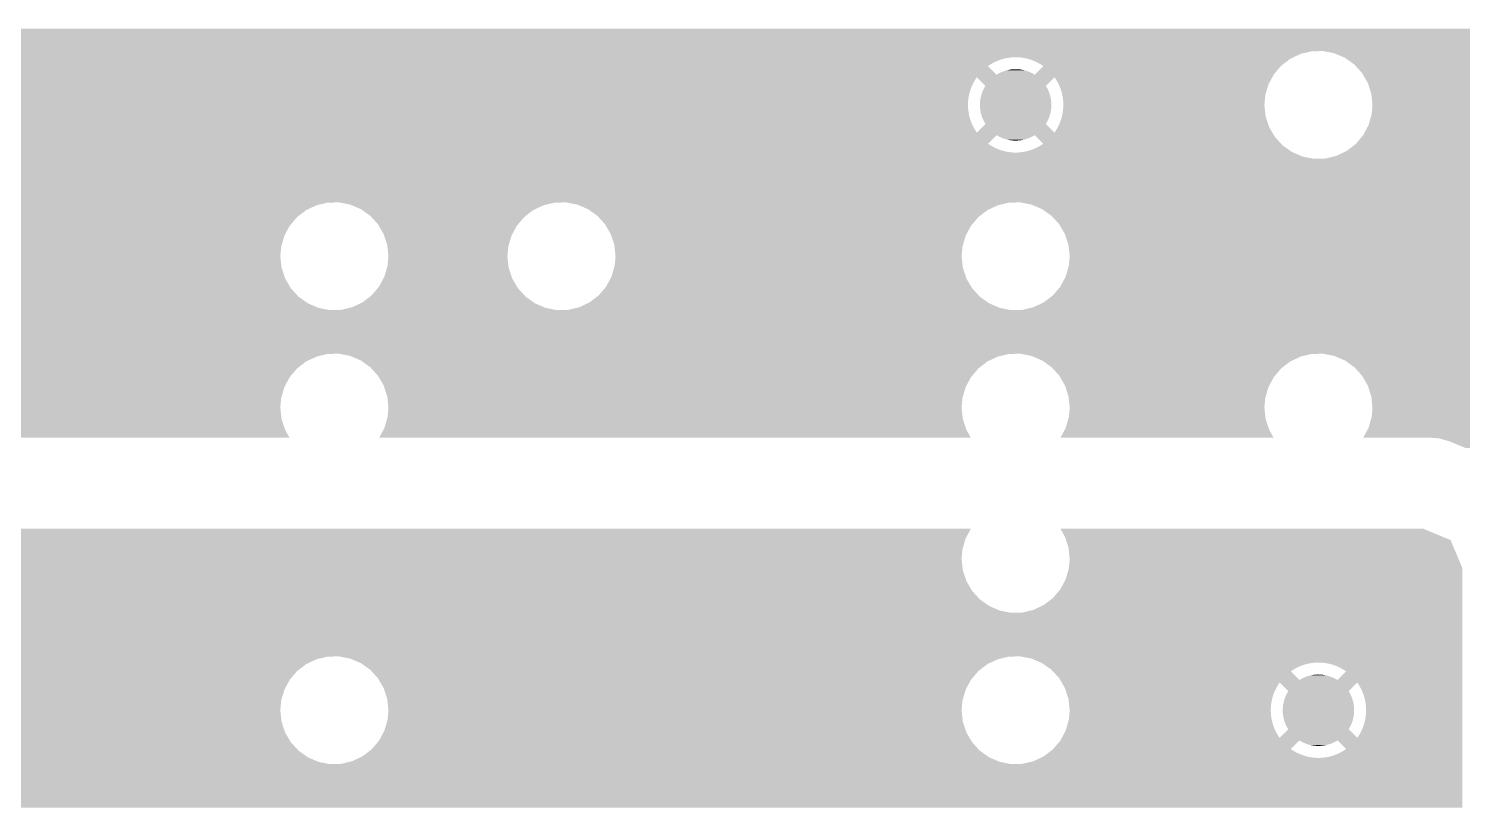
# Model space of a CAD drawing. Extents: x 295 to 953, y 10 to 290.
# Drawn here: x 622.17 to 653.44, y 204.9 to 221.78 of the extents above; entities that cross this region are included whole.
import ezdxf

# ---------------------------------------------------------------- set-up
doc = ezdxf.new("R2010")
doc.units = 0
doc.header["$LTSCALE"] = 5
doc.header["$MEASUREMENT"] = 0
doc.layers.add('PWR1', color=7, linetype='CONTINUOUS')

msp = doc.modelspace()

# ---------------------------------------------------------------- linework, layer by layer
at = {"layer": 'PWR1'}
for points in [[(578.604, 221.643), (578.483, 221.782), (833.398, 221.643), (833.398, 221.782)], [(578.731, 221.428), (578.604, 221.643), (833.398, 221.428), (833.398, 221.643)], [(578.776, 221.293), (578.731, 221.428), (833.398, 221.293), (833.398, 221.428)], [(578.777, 221.288), (578.776, 221.293), (650.156, 221.288), (650.406, 221.293)], [(578.796, 221.231), (578.777, 221.288), (649.914, 221.231), (650.156, 221.288)], [(578.81, 221.192), (578.796, 221.231), (649.829, 221.192), (649.914, 221.231)], [(578.813, 221.158), (578.81, 221.192), (649.759, 221.158), (649.829, 221.192)], [(578.814, 221.154), (578.813, 221.158), (643.601, 221.154), (643.675, 221.158)], [(578.815, 221.144), (578.814, 221.154), (643.528, 221.144), (643.601, 221.154)], [(578.816, 221.13), (578.815, 221.144), (643.455, 221.13), (643.528, 221.144)], [(578.818, 221.11), (578.816, 221.13), (643.383, 221.11), (643.455, 221.13)], [(578.821, 221.085), (578.818, 221.11), (643.314, 221.085), (643.383, 221.11)], [(578.824, 221.055), (578.821, 221.085), (643.246, 221.055), (643.314, 221.085)], [(643.749, 221.157), (643.675, 221.158), (649.757, 221.157), (649.759, 221.158)], [(643.823, 221.151), (643.749, 221.157), (649.743, 221.151), (649.757, 221.157)], [(643.896, 221.139), (643.823, 221.151), (649.719, 221.139), (649.743, 221.151)], [(643.958, 221.125), (643.896, 221.139), (649.688, 221.125), (649.719, 221.139)], [(643.968, 221.123), (643.958, 221.125), (649.685, 221.123), (649.688, 221.125)], [(644.039, 221.101), (643.968, 221.123), (649.657, 221.101), (649.685, 221.123)], [(644.108, 221.074), (644.039, 221.101), (649.622, 221.074), (649.657, 221.101)], [(644.175, 221.042), (644.108, 221.074), (649.58, 221.042), (649.622, 221.074)], [(650.428, 221.288), (650.406, 221.293), (768.203, 221.288), (768.452, 221.293)], [(650.65, 221.244), (650.428, 221.288), (768.016, 221.244), (768.203, 221.288)], [(650.68, 221.231), (650.65, 221.244), (767.96, 221.231), (768.016, 221.244)], [(650.879, 221.146), (650.68, 221.231), (767.78, 221.146), (767.96, 221.231)], [(650.909, 221.125), (650.879, 221.146), (767.735, 221.125), (767.78, 221.146)], [(651.082, 221.002), (650.909, 221.125), (767.574, 221.002), (767.735, 221.125)], [(578.822, 220.757), (578.823, 220.777), (649.314, 220.757), (649.325, 220.777)], [(578.823, 220.777), (578.837, 220.944), (643.282, 220.777), (643.115, 220.944)], [(578.828, 221.021), (578.824, 221.055), (643.18, 221.021), (643.246, 221.055)], [(578.832, 220.981), (578.828, 221.021), (643.117, 220.981), (643.18, 221.021)], [(578.834, 220.965), (578.832, 220.981), (643.094, 220.965), (643.117, 220.981)], [(578.837, 220.944), (578.834, 220.965), (643.115, 220.944), (643.094, 220.965)], [(643.282, 220.777), (643.319, 220.799), (644.114, 220.777), (644.075, 220.799)], [(643.319, 220.799), (643.339, 220.809), (644.075, 220.799), (644.058, 220.809)], [(643.339, 220.809), (643.377, 220.828), (644.058, 220.809), (644.018, 220.828)], [(643.377, 220.828), (643.397, 220.837), (644.018, 220.828), (644, 220.837)], [(643.397, 220.837), (643.436, 220.852), (644, 220.837), (643.958, 220.852)], [(643.436, 220.852), (643.457, 220.859), (643.958, 220.852), (643.94, 220.859)], [(643.457, 220.859), (643.497, 220.871), (643.94, 220.859), (643.896, 220.871)], [(643.497, 220.871), (643.52, 220.876), (643.896, 220.871), (643.878, 220.876)], [(643.52, 220.876), (643.56, 220.885), (643.878, 220.876), (643.833, 220.885)], [(643.56, 220.885), (643.584, 220.889), (643.833, 220.885), (643.815, 220.889)], [(643.584, 220.889), (643.623, 220.894), (643.815, 220.889), (643.767, 220.894)], [(643.623, 220.894), (643.655, 220.896), (643.767, 220.894), (643.752, 220.896)], [(643.655, 220.896), (643.687, 220.898), (643.752, 220.896), (643.687, 220.898)], [(644.114, 220.777), (644.121, 220.784), (649.325, 220.777), (649.329, 220.784)], [(644.121, 220.784), (644.302, 220.965), (649.329, 220.784), (649.483, 220.965)], [(644.24, 221.006), (644.175, 221.042), (649.533, 221.006), (649.58, 221.042)], [(644.289, 220.974), (644.24, 221.006), (649.491, 220.974), (649.533, 221.006)], [(644.302, 220.965), (644.289, 220.974), (649.483, 220.965), (649.491, 220.974)], [(651.108, 220.974), (651.082, 221.002), (767.537, 220.974), (767.574, 221.002)], [(651.251, 220.818), (651.108, 220.974), (767.404, 220.818), (767.537, 220.974)], [(651.27, 220.784), (651.251, 220.818), (767.375, 220.784), (767.404, 220.818)], [(651.376, 220.603), (651.27, 220.784), (767.278, 220.603), (767.375, 220.784)], [(578.69, 220.389), (578.727, 220.46), (642.693, 220.389), (642.715, 220.46)], [(578.727, 220.46), (578.756, 220.516), (642.715, 220.46), (642.737, 220.516)], [(578.756, 220.516), (578.76, 220.529), (642.737, 220.516), (642.742, 220.529)], [(578.76, 220.529), (578.778, 220.596), (642.742, 220.529), (642.774, 220.596)], [(578.778, 220.596), (578.795, 220.66), (642.774, 220.596), (642.81, 220.66)], [(578.795, 220.66), (578.812, 220.722), (642.81, 220.66), (642.851, 220.722)], [(578.812, 220.722), (578.822, 220.757), (649.296, 220.722), (649.314, 220.757)], [(643.039, 220.534), (642.851, 220.722), (644.357, 220.534), (644.545, 220.722)], [(642.984, 220.43), (643.007, 220.479), (644.412, 220.43), (644.388, 220.479)], [(643.007, 220.479), (643.012, 220.488), (644.388, 220.479), (644.384, 220.488)], [(643.012, 220.488), (643.039, 220.534), (644.384, 220.488), (644.357, 220.534)], [(644.573, 220.68), (644.545, 220.722), (649.273, 220.68), (649.296, 220.722)], [(644.611, 220.616), (644.573, 220.68), (649.238, 220.616), (649.273, 220.68)], [(644.637, 220.564), (644.611, 220.616), (649.211, 220.564), (649.238, 220.616)], [(644.644, 220.55), (644.637, 220.564), (649.206, 220.55), (649.211, 220.564)], [(644.673, 220.481), (644.644, 220.55), (649.187, 220.481), (649.206, 220.55)], [(644.696, 220.411), (644.673, 220.481), (649.166, 220.411), (649.187, 220.481)], [(651.389, 220.564), (651.376, 220.603), (767.257, 220.564), (767.278, 220.603)], [(651.454, 220.366), (651.389, 220.564), (767.2, 220.366), (767.257, 220.564)], [(578.483, 220.102), (578.539, 220.17), (642.658, 220.102), (642.659, 220.17)], [(578.539, 220.17), (578.6, 220.244), (642.659, 220.17), (642.665, 220.244)], [(578.6, 220.244), (578.642, 220.295), (642.665, 220.244), (642.673, 220.295)], [(578.642, 220.295), (578.653, 220.317), (642.673, 220.295), (642.677, 220.317)], [(578.653, 220.317), (578.69, 220.389), (642.677, 220.317), (642.693, 220.389)], [(642.919, 220.118), (642.92, 220.172), (644.477, 220.118), (644.475, 220.172)], [(642.92, 220.172), (642.922, 220.182), (644.475, 220.172), (644.474, 220.182)], [(642.922, 220.182), (642.927, 220.236), (644.474, 220.182), (644.468, 220.236)], [(642.927, 220.236), (642.929, 220.246), (644.468, 220.236), (644.467, 220.246)], [(642.929, 220.246), (642.94, 220.299), (644.467, 220.246), (644.455, 220.299)], [(642.94, 220.299), (642.943, 220.309), (644.455, 220.299), (644.453, 220.309)], [(642.943, 220.309), (642.957, 220.361), (644.453, 220.309), (644.438, 220.361)], [(642.957, 220.361), (642.961, 220.37), (644.438, 220.361), (644.435, 220.37)], [(642.961, 220.37), (642.98, 220.421), (644.435, 220.37), (644.416, 220.421)], [(642.98, 220.421), (642.984, 220.43), (644.416, 220.421), (644.412, 220.43)], [(644.714, 220.339), (644.696, 220.411), (649.145, 220.339), (649.166, 220.411)], [(644.717, 220.325), (644.714, 220.339), (649.141, 220.325), (649.145, 220.339)], [(644.727, 220.266), (644.717, 220.325), (649.136, 220.266), (649.141, 220.325)], [(644.735, 220.192), (644.727, 220.266), (649.13, 220.192), (649.136, 220.266)], [(644.738, 220.118), (644.735, 220.192), (649.123, 220.118), (649.13, 220.192)], [(651.459, 220.325), (651.454, 220.366), (767.188, 220.325), (767.2, 220.366)], [(651.481, 220.118), (651.459, 220.325), (767.169, 220.118), (767.188, 220.325)], [(578.483, 220.096), (578.483, 220.102), (642.658, 220.096), (642.658, 220.102)], [(578.483, 220.022), (578.483, 220.096), (642.662, 220.022), (642.658, 220.096)], [(578.483, 219.948), (578.483, 220.022), (642.672, 219.948), (642.662, 220.022)], [(578.483, 219.875), (578.483, 219.948), (642.686, 219.875), (642.672, 219.948)], [(578.483, 219.804), (578.483, 219.875), (642.706, 219.804), (642.686, 219.875)], [(642.921, 220.064), (642.919, 220.118), (644.475, 220.064), (644.477, 220.118)], [(642.921, 220.054), (642.921, 220.064), (644.474, 220.054), (644.475, 220.064)], [(642.928, 220.001), (642.921, 220.054), (644.468, 220.001), (644.474, 220.054)], [(642.929, 219.991), (642.928, 220.001), (644.466, 219.991), (644.468, 220.001)], [(642.94, 219.938), (642.929, 219.991), (644.456, 219.938), (644.466, 219.991)], [(642.942, 219.928), (642.94, 219.938), (644.453, 219.928), (644.456, 219.938)], [(642.958, 219.876), (642.942, 219.928), (644.438, 219.876), (644.453, 219.928)], [(642.96, 219.866), (642.958, 219.876), (644.435, 219.866), (644.438, 219.876)], [(642.98, 219.816), (642.96, 219.866), (644.416, 219.816), (644.435, 219.866)], [(644.68, 219.777), (644.702, 219.848), (649.18, 219.777), (649.157, 219.848)], [(644.702, 219.848), (644.707, 219.871), (649.157, 219.848), (649.149, 219.871)], [(644.707, 219.871), (644.719, 219.92), (649.149, 219.871), (649.144, 219.92)], [(644.719, 219.92), (644.73, 219.993), (649.144, 219.92), (649.136, 219.993)], [(644.73, 219.993), (644.737, 220.067), (649.136, 219.993), (649.128, 220.067)], [(644.737, 220.067), (644.738, 220.118), (649.128, 220.067), (649.123, 220.118)], [(651.393, 219.672), (651.45, 219.871), (767.261, 219.672), (767.196, 219.871)], [(651.45, 219.871), (651.462, 219.911), (767.196, 219.871), (767.191, 219.911)], [(651.462, 219.911), (651.481, 220.118), (767.191, 219.911), (767.169, 220.118)], [(578.483, 219.734), (578.483, 219.804), (642.731, 219.734), (642.706, 219.804)], [(578.483, 219.666), (578.483, 219.734), (642.761, 219.666), (642.731, 219.734)], [(578.483, 219.601), (578.483, 219.666), (642.796, 219.601), (642.761, 219.666)], [(578.483, 219.538), (578.483, 219.601), (642.835, 219.538), (642.796, 219.601)], [(578.483, 219.514), (578.483, 219.538), (642.851, 219.514), (642.835, 219.538)], [(578.483, 219.459), (578.483, 219.514), (649.329, 219.459), (649.297, 219.514)], [(642.851, 219.514), (643.039, 219.702), (644.545, 219.514), (644.357, 219.702)], [(642.984, 219.806), (642.98, 219.816), (644.412, 219.806), (644.416, 219.816)], [(643.007, 219.758), (642.984, 219.806), (644.389, 219.758), (644.412, 219.806)], [(643.012, 219.749), (643.007, 219.758), (644.383, 219.749), (644.389, 219.758)], [(643.039, 219.702), (643.012, 219.749), (644.357, 219.702), (644.383, 219.749)], [(644.545, 219.514), (644.585, 219.576), (649.297, 219.514), (649.261, 219.576)], [(644.585, 219.576), (644.618, 219.634), (649.261, 219.576), (649.227, 219.634)], [(644.618, 219.634), (644.622, 219.641), (649.227, 219.634), (649.225, 219.641)], [(644.622, 219.641), (644.653, 219.708), (649.225, 219.641), (649.203, 219.708)], [(644.653, 219.708), (644.68, 219.777), (649.203, 219.708), (649.18, 219.777)], [(651.275, 219.453), (651.372, 219.634), (767.38, 219.453), (767.274, 219.634)], [(651.372, 219.634), (651.393, 219.672), (767.274, 219.634), (767.261, 219.672)], [(578.483, 219.271), (578.483, 219.459), (643.094, 219.271), (643.282, 219.459)], [(578.483, 219.231), (578.483, 219.271), (643.156, 219.231), (643.094, 219.271)], [(578.483, 219.194), (578.483, 219.231), (643.22, 219.194), (643.156, 219.231)], [(643.32, 219.437), (643.282, 219.459), (644.076, 219.437), (644.114, 219.459)], [(643.337, 219.427), (643.32, 219.437), (644.057, 219.427), (644.076, 219.437)], [(643.378, 219.408), (643.337, 219.427), (644.019, 219.408), (644.057, 219.427)], [(643.395, 219.4), (643.378, 219.408), (643.999, 219.4), (644.019, 219.408)], [(643.438, 219.384), (643.395, 219.4), (643.96, 219.384), (643.999, 219.4)], [(643.455, 219.378), (643.438, 219.384), (643.938, 219.378), (643.96, 219.384)], [(643.499, 219.365), (643.455, 219.378), (643.898, 219.365), (643.938, 219.378)], [(643.517, 219.36), (643.499, 219.365), (643.876, 219.36), (643.898, 219.365)], [(643.563, 219.351), (643.517, 219.36), (643.836, 219.351), (643.876, 219.36)], [(643.58, 219.348), (643.563, 219.351), (643.811, 219.348), (643.836, 219.351)], [(643.629, 219.343), (643.58, 219.348), (643.772, 219.343), (643.811, 219.348)], [(643.644, 219.341), (643.629, 219.343), (643.741, 219.341), (643.772, 219.343)], [(643.708, 219.339), (643.644, 219.341), (643.708, 219.339), (643.741, 219.341)], [(644.155, 219.419), (644.114, 219.459), (649.353, 219.419), (649.329, 219.459)], [(644.15, 219.182), (644.215, 219.216), (649.596, 219.182), (649.548, 219.216)], [(644.302, 219.272), (644.155, 219.419), (649.488, 219.272), (649.353, 219.419)], [(644.215, 219.216), (644.246, 219.235), (649.548, 219.216), (649.521, 219.235)], [(644.246, 219.235), (644.278, 219.255), (649.521, 219.235), (649.503, 219.255)], [(644.278, 219.255), (644.302, 219.272), (649.503, 219.255), (649.488, 219.272)], [(650.915, 219.112), (651.076, 219.235), (767.741, 219.112), (767.568, 219.235)], [(651.076, 219.235), (651.113, 219.263), (767.568, 219.235), (767.542, 219.263)], [(651.113, 219.263), (651.246, 219.419), (767.542, 219.263), (767.4, 219.419)], [(651.246, 219.419), (651.275, 219.453), (767.4, 219.419), (767.38, 219.453)], [(578.483, 219.163), (578.483, 219.194), (643.287, 219.163), (643.22, 219.194)], [(578.483, 219.136), (578.483, 219.163), (643.356, 219.136), (643.287, 219.163)], [(578.483, 219.114), (578.483, 219.136), (643.427, 219.114), (643.356, 219.136)], [(578.483, 219.097), (578.483, 219.114), (643.499, 219.097), (643.427, 219.114)], [(578.483, 219.086), (578.483, 219.097), (643.573, 219.086), (643.499, 219.097)], [(578.483, 219.079), (578.483, 219.086), (643.646, 219.079), (643.573, 219.086)], [(578.483, 219.078), (578.483, 219.079), (643.721, 219.078), (643.646, 219.079)], [(578.483, 218.992), (578.483, 219.078), (649.953, 218.992), (649.753, 219.078)], [(578.483, 218.944), (578.483, 218.992), (650.198, 218.944), (649.953, 218.992)], [(578.483, 218.913), (578.483, 218.944), (775.512, 218.913), (775.529, 218.944)], [(578.483, 218.674), (578.483, 218.913), (775.443, 218.674), (775.512, 218.913)], [(643.721, 219.078), (643.795, 219.083), (649.753, 219.078), (649.743, 219.083)], [(643.795, 219.083), (643.855, 219.091), (649.743, 219.083), (649.724, 219.091)], [(643.855, 219.091), (643.868, 219.092), (649.724, 219.091), (649.722, 219.092)], [(643.868, 219.092), (643.941, 219.107), (649.722, 219.092), (649.701, 219.107)], [(643.941, 219.107), (644.012, 219.127), (649.701, 219.107), (649.673, 219.127)], [(644.012, 219.127), (644.082, 219.152), (649.673, 219.127), (649.638, 219.152)], [(644.082, 219.152), (644.15, 219.182), (649.638, 219.152), (649.596, 219.182)], [(650.198, 218.944), (650.447, 218.948), (768.244, 218.944), (768.222, 218.948)], [(650.447, 218.948), (650.634, 218.992), (768.222, 218.948), (768, 218.992)], [(650.634, 218.992), (650.69, 219.005), (768, 218.992), (767.97, 219.005)], [(650.69, 219.005), (650.87, 219.091), (767.97, 219.005), (767.771, 219.091)], [(650.87, 219.091), (650.915, 219.112), (767.771, 219.091), (767.741, 219.112)], [(578.483, 218.467), (578.483, 218.674), (775.424, 218.467), (775.443, 218.674)], [(578.483, 218.255), (578.483, 218.467), (775.447, 218.255), (775.424, 218.467)], [(578.483, 218.239), (578.483, 218.255), (749.967, 218.239), (750.242, 218.255)], [(578.483, 218.171), (578.483, 218.239), (749.7, 218.171), (749.967, 218.239)], [(578.483, 218.053), (578.483, 218.171), (749.451, 218.053), (749.7, 218.171)], [(578.483, 217.991), (578.483, 218.053), (749.365, 217.991), (749.451, 218.053)], [(600.898, 217.986), (600.876, 217.991), (628.693, 217.986), (628.943, 217.991)], [(601.12, 217.942), (600.898, 217.986), (628.507, 217.942), (628.693, 217.986)], [(628.965, 217.986), (628.943, 217.991), (633.646, 217.986), (633.896, 217.991)], [(629.187, 217.942), (628.965, 217.986), (633.46, 217.942), (633.646, 217.986)], [(633.918, 217.986), (633.896, 217.991), (643.552, 217.986), (643.802, 217.991)], [(634.14, 217.942), (633.918, 217.986), (643.366, 217.942), (643.552, 217.986)], [(643.824, 217.986), (643.802, 217.991), (660.062, 217.986), (660.312, 217.991)], [(644.046, 217.942), (643.824, 217.986), (659.876, 217.942), (660.062, 217.986)], [(601.15, 217.929), (601.12, 217.942), (628.451, 217.929), (628.507, 217.942)], [(601.349, 217.844), (601.15, 217.929), (628.27, 217.844), (628.451, 217.929)], [(601.379, 217.823), (601.349, 217.844), (628.225, 217.823), (628.27, 217.844)], [(601.552, 217.7), (601.379, 217.823), (628.064, 217.7), (628.225, 217.823)], [(601.578, 217.672), (601.552, 217.7), (628.028, 217.672), (628.064, 217.7)], [(601.721, 217.516), (601.578, 217.672), (627.895, 217.516), (628.028, 217.672)], [(629.217, 217.929), (629.187, 217.942), (633.404, 217.929), (633.46, 217.942)], [(629.416, 217.844), (629.217, 217.929), (633.223, 217.844), (633.404, 217.929)], [(629.446, 217.823), (629.416, 217.844), (633.178, 217.823), (633.223, 217.844)], [(629.619, 217.7), (629.446, 217.823), (633.017, 217.7), (633.178, 217.823)], [(629.645, 217.672), (629.619, 217.7), (632.981, 217.672), (633.017, 217.7)], [(629.788, 217.516), (629.645, 217.672), (632.848, 217.516), (632.981, 217.672)], [(634.17, 217.929), (634.14, 217.942), (643.31, 217.929), (643.366, 217.942)], [(634.369, 217.844), (634.17, 217.929), (643.129, 217.844), (643.31, 217.929)], [(634.399, 217.823), (634.369, 217.844), (643.084, 217.823), (643.129, 217.844)], [(634.572, 217.7), (634.399, 217.823), (642.923, 217.7), (643.084, 217.823)], [(634.598, 217.672), (634.572, 217.7), (642.887, 217.672), (642.923, 217.7)], [(634.741, 217.516), (634.598, 217.672), (642.754, 217.516), (642.887, 217.672)], [(644.076, 217.929), (644.046, 217.942), (659.82, 217.929), (659.876, 217.942)], [(644.275, 217.844), (644.076, 217.929), (659.639, 217.844), (659.82, 217.929)], [(644.305, 217.823), (644.275, 217.844), (659.594, 217.823), (659.639, 217.844)], [(644.478, 217.7), (644.305, 217.823), (659.433, 217.7), (659.594, 217.823)], [(644.504, 217.672), (644.478, 217.7), (659.397, 217.672), (659.433, 217.7)], [(644.647, 217.516), (644.504, 217.672), (659.264, 217.516), (659.397, 217.672)], [(601.74, 217.482), (601.721, 217.516), (627.866, 217.482), (627.895, 217.516)], [(601.846, 217.301), (601.74, 217.482), (627.768, 217.301), (627.866, 217.482)], [(629.807, 217.482), (629.788, 217.516), (632.819, 217.482), (632.848, 217.516)], [(629.913, 217.301), (629.807, 217.482), (632.721, 217.301), (632.819, 217.482)], [(634.76, 217.482), (634.741, 217.516), (642.725, 217.482), (642.754, 217.516)], [(634.866, 217.301), (634.76, 217.482), (642.627, 217.301), (642.725, 217.482)], [(644.666, 217.482), (644.647, 217.516), (659.235, 217.482), (659.264, 217.516)], [(644.772, 217.301), (644.666, 217.482), (659.137, 217.301), (659.235, 217.482)], [(601.859, 217.262), (601.846, 217.301), (627.748, 217.262), (627.768, 217.301)], [(601.924, 217.064), (601.859, 217.262), (627.69, 217.064), (627.748, 217.262)], [(601.929, 217.023), (601.924, 217.064), (627.678, 217.023), (627.69, 217.064)], [(601.951, 216.816), (601.929, 217.023), (627.66, 216.816), (627.678, 217.023)], [(629.926, 217.262), (629.913, 217.301), (632.701, 217.262), (632.721, 217.301)], [(629.991, 217.064), (629.926, 217.262), (632.643, 217.064), (632.701, 217.262)], [(629.996, 217.023), (629.991, 217.064), (632.631, 217.023), (632.643, 217.064)], [(630.018, 216.816), (629.996, 217.023), (632.613, 216.816), (632.631, 217.023)], [(634.879, 217.262), (634.866, 217.301), (642.607, 217.262), (642.627, 217.301)], [(634.944, 217.064), (634.879, 217.262), (642.549, 217.064), (642.607, 217.262)], [(634.949, 217.023), (634.944, 217.064), (642.537, 217.023), (642.549, 217.064)], [(634.971, 216.816), (634.949, 217.023), (642.519, 216.816), (642.537, 217.023)], [(644.785, 217.262), (644.772, 217.301), (659.117, 217.262), (659.137, 217.301)], [(644.85, 217.064), (644.785, 217.262), (659.059, 217.064), (659.117, 217.262)], [(644.855, 217.023), (644.85, 217.064), (659.047, 217.023), (659.059, 217.064)], [(644.877, 216.816), (644.855, 217.023), (659.029, 216.816), (659.047, 217.023)], [(601.932, 216.609), (601.951, 216.816), (627.682, 216.609), (627.66, 216.816)], [(629.999, 216.609), (630.018, 216.816), (632.635, 216.609), (632.613, 216.816)], [(634.952, 216.609), (634.971, 216.816), (642.541, 216.609), (642.519, 216.816)], [(644.858, 216.609), (644.877, 216.816), (659.051, 216.609), (659.029, 216.816)], [(601.904, 216.513), (601.92, 216.569), (627.705, 216.513), (627.686, 216.569)], [(601.92, 216.569), (601.932, 216.609), (627.686, 216.569), (627.682, 216.609)], [(608.507, 216.461), (608.09, 216.513), (627.722, 216.461), (627.705, 216.513)], [(608.914, 216.357), (608.507, 216.461), (627.756, 216.357), (627.722, 216.461)], [(629.93, 216.37), (629.987, 216.569), (632.705, 216.37), (632.639, 216.569)], [(629.987, 216.569), (629.999, 216.609), (632.639, 216.569), (632.635, 216.609)], [(634.883, 216.37), (634.94, 216.569), (642.611, 216.37), (642.545, 216.569)], [(634.94, 216.569), (634.952, 216.609), (642.545, 216.569), (642.541, 216.609)], [(644.789, 216.37), (644.846, 216.569), (659.121, 216.37), (659.055, 216.569)], [(644.846, 216.569), (644.858, 216.609), (659.055, 216.569), (659.051, 216.609)], [(608.977, 216.332), (608.914, 216.357), (627.764, 216.332), (627.756, 216.357)], [(609.304, 216.202), (608.977, 216.332), (627.84, 216.202), (627.764, 216.332)], [(609.461, 216.117), (609.304, 216.202), (627.89, 216.117), (627.84, 216.202)], [(609.673, 216), (609.461, 216.117), (627.997, 216), (627.89, 216.117)], [(629.65, 215.961), (629.783, 216.117), (632.985, 215.961), (632.843, 216.117)], [(629.783, 216.117), (629.812, 216.151), (632.843, 216.117), (632.823, 216.151)], [(629.812, 216.151), (629.909, 216.332), (632.823, 216.151), (632.717, 216.332)], [(629.909, 216.332), (629.93, 216.37), (632.717, 216.332), (632.705, 216.37)], [(634.603, 215.961), (634.736, 216.117), (642.891, 215.961), (642.749, 216.117)], [(634.736, 216.117), (634.765, 216.151), (642.749, 216.117), (642.729, 216.151)], [(634.765, 216.151), (634.862, 216.332), (642.729, 216.151), (642.623, 216.332)], [(634.862, 216.332), (634.883, 216.37), (642.623, 216.332), (642.611, 216.37)], [(644.509, 215.961), (644.642, 216.117), (659.401, 215.961), (659.259, 216.117)], [(644.642, 216.117), (644.671, 216.151), (659.259, 216.117), (659.239, 216.151)], [(644.671, 216.151), (644.768, 216.332), (659.239, 216.151), (659.133, 216.332)], [(644.768, 216.332), (644.789, 216.37), (659.133, 216.332), (659.121, 216.37)], [(609.766, 215.933), (609.673, 216), (628.058, 215.933), (627.997, 216)], [(609.965, 215.789), (609.766, 215.933), (628.261, 215.789), (628.058, 215.933)], [(610.013, 215.754), (609.965, 215.789), (628.343, 215.754), (628.261, 215.789)], [(629.227, 215.703), (629.407, 215.789), (633.413, 215.703), (633.214, 215.789)], [(629.407, 215.789), (629.452, 215.81), (633.214, 215.789), (633.185, 215.81)], [(629.452, 215.81), (629.613, 215.933), (633.185, 215.81), (633.011, 215.933)], [(629.613, 215.933), (629.65, 215.961), (633.011, 215.933), (632.985, 215.961)], [(634.18, 215.703), (634.36, 215.789), (643.319, 215.703), (643.12, 215.789)], [(634.36, 215.789), (634.405, 215.81), (643.12, 215.789), (643.091, 215.81)], [(634.405, 215.81), (634.566, 215.933), (643.091, 215.81), (642.917, 215.933)], [(634.566, 215.933), (634.603, 215.961), (642.917, 215.933), (642.891, 215.961)], [(644.086, 215.703), (644.266, 215.789), (659.829, 215.703), (659.63, 215.789)], [(644.266, 215.789), (644.311, 215.81), (659.63, 215.789), (659.601, 215.81)], [(644.311, 215.81), (644.472, 215.933), (659.601, 215.81), (659.427, 215.933)], [(644.472, 215.933), (644.509, 215.961), (659.427, 215.933), (659.401, 215.961)], [(610.08, 215.69), (610.013, 215.754), (628.49, 215.69), (628.343, 215.754)], [(610.132, 215.642), (610.08, 215.69), (628.735, 215.642), (628.49, 215.69)], [(610.319, 215.466), (610.132, 215.642), (706.747, 215.466), (706.695, 215.642)], [(610.33, 215.452), (610.319, 215.466), (706.752, 215.452), (706.747, 215.466)], [(610.533, 215.208), (610.33, 215.452), (706.879, 215.208), (706.752, 215.452)], [(628.735, 215.642), (628.984, 215.646), (633.688, 215.642), (633.666, 215.646)], [(628.984, 215.646), (629.171, 215.69), (633.666, 215.646), (633.443, 215.69)], [(629.171, 215.69), (629.227, 215.703), (633.443, 215.69), (633.413, 215.703)], [(633.688, 215.642), (633.937, 215.646), (643.594, 215.642), (643.572, 215.646)], [(633.937, 215.646), (634.124, 215.69), (643.572, 215.646), (643.349, 215.69)], [(634.124, 215.69), (634.18, 215.703), (643.349, 215.69), (643.319, 215.703)], [(643.594, 215.642), (643.843, 215.646), (660.104, 215.642), (660.082, 215.646)], [(643.843, 215.646), (644.03, 215.69), (660.082, 215.646), (659.859, 215.69)], [(644.03, 215.69), (644.086, 215.703), (659.859, 215.69), (659.829, 215.703)], [(610.587, 215.143), (610.533, 215.208), (706.93, 215.143), (706.879, 215.208)], [(610.683, 214.992), (610.587, 215.143), (707.05, 214.992), (706.93, 215.143)], [(610.796, 214.813), (610.683, 214.992), (707.259, 214.813), (707.05, 214.992)], [(610.812, 214.788), (610.796, 214.813), (707.302, 214.788), (707.259, 214.813)], [(610.859, 214.689), (610.812, 214.788), (707.478, 214.689), (707.302, 214.788)], [(619.059, 214.684), (619.037, 214.689), (628.693, 214.684), (628.943, 214.689)], [(619.281, 214.64), (619.059, 214.684), (628.507, 214.64), (628.693, 214.684)], [(619.311, 214.627), (619.281, 214.64), (628.451, 214.627), (628.507, 214.64)], [(619.51, 214.542), (619.311, 214.627), (628.27, 214.542), (628.451, 214.627)], [(619.54, 214.521), (619.51, 214.542), (628.225, 214.521), (628.27, 214.542)], [(619.713, 214.398), (619.54, 214.521), (628.064, 214.398), (628.225, 214.521)], [(628.965, 214.684), (628.943, 214.689), (643.552, 214.684), (643.802, 214.689)], [(629.187, 214.64), (628.965, 214.684), (643.366, 214.64), (643.552, 214.684)], [(629.217, 214.627), (629.187, 214.64), (643.31, 214.627), (643.366, 214.64)], [(629.416, 214.542), (629.217, 214.627), (643.129, 214.542), (643.31, 214.627)], [(629.446, 214.521), (629.416, 214.542), (643.084, 214.521), (643.129, 214.542)], [(629.619, 214.398), (629.446, 214.521), (642.923, 214.398), (643.084, 214.521)], [(643.824, 214.684), (643.802, 214.689), (650.156, 214.684), (650.406, 214.689)], [(644.046, 214.64), (643.824, 214.684), (649.97, 214.64), (650.156, 214.684)], [(644.076, 214.627), (644.046, 214.64), (649.914, 214.627), (649.97, 214.64)], [(644.275, 214.542), (644.076, 214.627), (649.733, 214.542), (649.914, 214.627)], [(644.305, 214.521), (644.275, 214.542), (649.688, 214.521), (649.733, 214.542)], [(644.478, 214.398), (644.305, 214.521), (649.527, 214.398), (649.688, 214.521)], [(650.428, 214.684), (650.406, 214.689), (665.015, 214.684), (665.265, 214.689)], [(650.65, 214.64), (650.428, 214.684), (664.829, 214.64), (665.015, 214.684)], [(650.68, 214.627), (650.65, 214.64), (664.773, 214.627), (664.829, 214.64)], [(650.879, 214.542), (650.68, 214.627), (664.592, 214.542), (664.773, 214.627)], [(650.909, 214.521), (650.879, 214.542), (664.547, 214.521), (664.592, 214.542)], [(651.082, 214.398), (650.909, 214.521), (664.386, 214.398), (664.547, 214.521)], [(619.739, 214.37), (619.713, 214.398), (628.028, 214.37), (628.064, 214.398)], [(619.882, 214.214), (619.739, 214.37), (627.895, 214.214), (628.028, 214.37)], [(619.901, 214.18), (619.882, 214.214), (627.866, 214.18), (627.895, 214.214)], [(629.645, 214.37), (629.619, 214.398), (642.887, 214.37), (642.923, 214.398)], [(629.788, 214.214), (629.645, 214.37), (642.754, 214.214), (642.887, 214.37)], [(629.807, 214.18), (629.788, 214.214), (642.725, 214.18), (642.754, 214.214)], [(644.504, 214.37), (644.478, 214.398), (649.491, 214.37), (649.527, 214.398)], [(644.647, 214.214), (644.504, 214.37), (649.358, 214.214), (649.491, 214.37)], [(644.666, 214.18), (644.647, 214.214), (649.329, 214.18), (649.358, 214.214)], [(651.108, 214.37), (651.082, 214.398), (664.35, 214.37), (664.386, 214.398)], [(651.251, 214.214), (651.108, 214.37), (664.217, 214.214), (664.35, 214.37)], [(651.27, 214.18), (651.251, 214.214), (664.188, 214.18), (664.217, 214.214)], [(620.007, 213.999), (619.901, 214.18), (627.768, 213.999), (627.866, 214.18)], [(620.02, 213.96), (620.007, 213.999), (627.748, 213.96), (627.768, 213.999)], [(620.085, 213.762), (620.02, 213.96), (627.69, 213.762), (627.748, 213.96)], [(629.913, 213.999), (629.807, 214.18), (642.627, 213.999), (642.725, 214.18)], [(629.926, 213.96), (629.913, 213.999), (642.607, 213.96), (642.627, 213.999)], [(629.991, 213.762), (629.926, 213.96), (642.549, 213.762), (642.607, 213.96)], [(644.772, 213.999), (644.666, 214.18), (649.231, 213.999), (649.329, 214.18)], [(644.785, 213.96), (644.772, 213.999), (649.211, 213.96), (649.231, 213.999)], [(644.85, 213.762), (644.785, 213.96), (649.153, 213.762), (649.211, 213.96)], [(651.376, 213.999), (651.27, 214.18), (664.09, 213.999), (664.188, 214.18)], [(651.389, 213.96), (651.376, 213.999), (664.07, 213.96), (664.09, 213.999)], [(651.454, 213.762), (651.389, 213.96), (664.012, 213.762), (664.07, 213.96)], [(620.09, 213.721), (620.085, 213.762), (627.678, 213.721), (627.69, 213.762)], [(620.112, 213.514), (620.09, 213.721), (627.66, 213.514), (627.678, 213.721)], [(629.996, 213.721), (629.991, 213.762), (642.537, 213.721), (642.549, 213.762)], [(630.018, 213.514), (629.996, 213.721), (642.519, 213.514), (642.537, 213.721)], [(644.855, 213.721), (644.85, 213.762), (649.141, 213.721), (649.153, 213.762)], [(644.877, 213.514), (644.855, 213.721), (649.123, 213.514), (649.141, 213.721)], [(651.459, 213.721), (651.454, 213.762), (664, 213.721), (664.012, 213.762)], [(651.481, 213.514), (651.459, 213.721), (663.982, 213.514), (664, 213.721)], [(620.027, 213.075), (620.081, 213.267), (627.749, 213.075), (627.686, 213.267)], [(620.081, 213.267), (620.095, 213.315), (627.686, 213.267), (627.681, 213.315)], [(620.095, 213.315), (620.112, 213.514), (627.681, 213.315), (627.66, 213.514)], [(629.933, 213.075), (629.987, 213.267), (642.608, 213.075), (642.545, 213.267)], [(629.987, 213.267), (630.001, 213.315), (642.545, 213.267), (642.54, 213.315)], [(630.001, 213.315), (630.018, 213.514), (642.54, 213.315), (642.519, 213.514)], [(644.792, 213.075), (644.846, 213.267), (649.212, 213.075), (649.149, 213.267)], [(644.846, 213.267), (644.86, 213.315), (649.149, 213.267), (649.144, 213.315)], [(644.86, 213.315), (644.877, 213.514), (649.144, 213.315), (649.123, 213.514)], [(651.396, 213.075), (651.45, 213.267), (664.071, 213.075), (664.008, 213.267)], [(651.45, 213.267), (651.464, 213.315), (664.008, 213.267), (664.003, 213.315)], [(651.464, 213.315), (651.481, 213.514), (664.003, 213.315), (663.982, 213.514)], [(619.91, 212.855), (620.003, 213.03), (627.862, 212.855), (627.764, 213.03)], [(620.003, 213.03), (620.027, 213.075), (627.764, 213.03), (627.749, 213.075)], [(629.816, 212.855), (629.909, 213.03), (642.721, 212.855), (642.623, 213.03)], [(629.909, 213.03), (629.933, 213.075), (642.623, 213.03), (642.608, 213.075)], [(644.675, 212.855), (644.768, 213.03), (649.325, 212.855), (649.227, 213.03)], [(644.768, 213.03), (644.792, 213.075), (649.227, 213.03), (649.212, 213.075)], [(651.279, 212.855), (651.372, 213.03), (664.189, 212.855), (664.086, 213.03)], [(651.372, 213.03), (651.396, 213.075), (664.086, 213.03), (664.071, 213.075)], [(619.91, 212.854), (619.91, 212.855), (627.862, 212.854), (627.862, 212.855)], [(619.91, 212.854), (619.91, 212.854), (627.861, 212.854), (627.862, 212.854)], [(629.816, 212.854), (629.816, 212.855), (642.721, 212.854), (642.721, 212.855)], [(629.816, 212.854), (629.816, 212.854), (642.72, 212.854), (642.721, 212.854)], [(644.675, 212.854), (644.675, 212.855), (649.325, 212.854), (649.325, 212.855)], [(644.675, 212.854), (644.675, 212.854), (649.324, 212.854), (649.325, 212.854)], [(651.279, 212.854), (651.279, 212.855), (664.189, 212.854), (664.189, 212.855)], [(652.938, 212.841), (652.778, 212.854), (664.197, 212.841), (664.189, 212.854)], [(653.03, 212.815), (652.938, 212.841), (664.212, 212.815), (664.197, 212.841)], [(653.158, 212.778), (653.03, 212.815), (664.245, 212.778), (664.212, 212.815)], [(653.513, 212.631), (653.158, 212.778), (664.38, 212.631), (664.245, 212.778)], [(619.91, 210.872), (619.91, 210.873), (642.721, 210.872), (642.72, 210.873)], [(620.007, 210.697), (619.91, 210.872), (642.628, 210.697), (642.721, 210.872)], [(644.675, 210.872), (644.675, 210.873), (652.582, 210.872), (652.581, 210.873)], [(644.772, 210.697), (644.675, 210.872), (653.005, 210.697), (652.583, 210.872)], [(644.675, 210.872), (644.675, 210.872), (652.583, 210.872), (652.582, 210.872)], [(620.022, 210.652), (620.007, 210.697), (642.604, 210.652), (642.628, 210.697)], [(620.085, 210.46), (620.022, 210.652), (642.55, 210.46), (642.604, 210.652)], [(620.09, 210.412), (620.085, 210.46), (642.536, 210.412), (642.55, 210.46)], [(644.797, 210.623), (644.772, 210.697), (653.184, 210.623), (653.005, 210.697)], [(644.797, 210.622), (644.797, 210.623), (653.184, 210.622), (653.184, 210.623)], [(644.85, 210.46), (644.797, 210.622), (653.252, 210.46), (653.184, 210.622)], [(644.877, 210.212), (644.85, 210.46), (653.356, 210.212), (653.252, 210.46)], [(620.112, 210.212), (620.09, 210.412), (642.519, 210.212), (642.536, 210.412)], [(620.093, 210.005), (620.112, 210.212), (642.541, 210.005), (642.519, 210.212)], [(644.859, 210.014), (644.877, 210.212), (653.439, 210.014), (653.356, 210.212)], [(620.024, 209.766), (620.081, 209.965), (642.611, 209.766), (642.545, 209.965)], [(620.081, 209.965), (620.093, 210.005), (642.545, 209.965), (642.541, 210.005)], [(644.789, 209.766), (644.858, 210.005), (653.439, 209.766), (653.439, 210.005)], [(644.858, 210.005), (644.859, 210.013), (653.439, 210.005), (653.439, 210.013)], [(644.859, 210.013), (644.859, 210.014), (653.439, 210.013), (653.439, 210.014)], [(619.744, 209.357), (619.877, 209.513), (642.891, 209.357), (642.749, 209.513)], [(619.877, 209.513), (619.906, 209.547), (642.749, 209.513), (642.729, 209.547)], [(619.906, 209.547), (620.003, 209.728), (642.729, 209.547), (642.623, 209.728)], [(620.003, 209.728), (620.024, 209.766), (642.623, 209.728), (642.611, 209.766)], [(644.509, 209.357), (644.671, 209.547), (653.439, 209.357), (653.439, 209.547)], [(644.671, 209.547), (644.789, 209.766), (653.439, 209.547), (653.439, 209.766)], [(619.501, 209.185), (619.546, 209.206), (643.12, 209.185), (643.091, 209.206)], [(619.546, 209.206), (619.707, 209.329), (643.091, 209.206), (642.917, 209.329)], [(619.707, 209.329), (619.744, 209.357), (642.917, 209.329), (642.891, 209.357)], [(644.086, 209.099), (644.311, 209.206), (653.439, 209.099), (653.439, 209.206)], [(644.311, 209.206), (644.509, 209.357), (653.439, 209.206), (653.439, 209.357)], [(602.588, 208.085), (602.588, 209.038), (653.439, 208.085), (653.439, 209.038)], [(618.829, 209.038), (619.078, 209.042), (643.594, 209.038), (643.572, 209.042)], [(619.078, 209.042), (619.265, 209.086), (643.572, 209.042), (643.349, 209.086)], [(619.265, 209.086), (619.321, 209.099), (643.349, 209.086), (643.319, 209.099)], [(619.321, 209.099), (619.501, 209.185), (643.319, 209.099), (643.12, 209.185)], [(643.594, 209.038), (643.843, 209.042), (653.439, 209.038), (653.439, 209.042)], [(643.843, 209.042), (644.086, 209.099), (653.439, 209.042), (653.439, 209.099)], [(602.588, 208.08), (602.588, 208.085), (628.693, 208.08), (628.943, 208.085)], [(602.588, 208.023), (602.588, 208.08), (628.451, 208.023), (628.693, 208.08)], [(602.588, 207.95), (602.588, 208.023), (628.296, 207.95), (628.451, 208.023)], [(618.984, 207.949), (618.91, 207.95), (628.294, 207.949), (628.296, 207.95)], [(619.058, 207.943), (618.984, 207.949), (628.28, 207.943), (628.294, 207.949)], [(619.131, 207.931), (619.058, 207.943), (628.256, 207.931), (628.28, 207.943)], [(628.965, 208.08), (628.943, 208.085), (643.552, 208.08), (643.802, 208.085)], [(629.187, 208.036), (628.965, 208.08), (643.366, 208.036), (643.552, 208.08)], [(629.217, 208.023), (629.187, 208.036), (643.31, 208.023), (643.366, 208.036)], [(629.416, 207.938), (629.217, 208.023), (643.129, 207.938), (643.31, 208.023)], [(644.046, 208.036), (643.802, 208.085), (653.439, 208.036), (653.439, 208.085)], [(644.247, 207.95), (644.046, 208.036), (653.439, 207.95), (653.439, 208.036)], [(644.257, 207.946), (644.247, 207.95), (650.205, 207.946), (650.279, 207.95)], [(644.275, 207.938), (644.257, 207.946), (650.144, 207.938), (650.205, 207.946)], [(650.353, 207.949), (650.279, 207.95), (653.439, 207.949), (653.439, 207.95)], [(650.427, 207.943), (650.353, 207.949), (653.439, 207.943), (653.439, 207.949)], [(650.5, 207.931), (650.427, 207.943), (653.439, 207.931), (653.439, 207.943)], [(619.193, 207.917), (619.131, 207.931), (628.225, 207.917), (628.256, 207.931)], [(619.203, 207.915), (619.193, 207.917), (628.222, 207.915), (628.225, 207.917)], [(619.274, 207.893), (619.203, 207.915), (628.194, 207.893), (628.222, 207.915)], [(619.343, 207.866), (619.274, 207.893), (628.159, 207.866), (628.194, 207.893)], [(619.41, 207.834), (619.343, 207.866), (628.117, 207.834), (628.159, 207.866)], [(619.356, 207.576), (619.537, 207.757), (627.866, 207.576), (628.02, 207.757)], [(619.475, 207.798), (619.41, 207.834), (628.07, 207.798), (628.117, 207.834)], [(619.524, 207.766), (619.475, 207.798), (628.028, 207.766), (628.07, 207.798)], [(619.537, 207.757), (619.524, 207.766), (628.02, 207.757), (628.028, 207.766)], [(629.446, 207.917), (629.416, 207.938), (643.084, 207.917), (643.129, 207.938)], [(629.619, 207.794), (629.446, 207.917), (642.923, 207.794), (643.084, 207.917)], [(629.645, 207.766), (629.619, 207.794), (642.887, 207.766), (642.923, 207.794)], [(629.788, 207.61), (629.645, 207.766), (642.754, 207.61), (642.887, 207.766)], [(644.277, 207.936), (644.275, 207.938), (650.132, 207.936), (650.144, 207.938)], [(644.298, 207.922), (644.277, 207.936), (650.059, 207.922), (650.132, 207.936)], [(644.326, 207.902), (644.298, 207.922), (649.987, 207.902), (650.059, 207.922)], [(644.361, 207.877), (644.326, 207.902), (649.918, 207.877), (649.987, 207.902)], [(644.403, 207.847), (644.361, 207.877), (649.85, 207.847), (649.918, 207.877)], [(644.452, 207.813), (644.403, 207.847), (649.784, 207.813), (649.85, 207.847)], [(644.478, 207.794), (644.452, 207.813), (649.754, 207.794), (649.784, 207.813)], [(644.497, 207.773), (644.478, 207.794), (649.721, 207.773), (649.754, 207.794)], [(644.512, 207.757), (644.497, 207.773), (649.698, 207.757), (649.721, 207.773)], [(644.647, 207.61), (644.512, 207.757), (649.845, 207.61), (649.698, 207.757)], [(649.981, 207.62), (650.001, 207.629), (650.622, 207.62), (650.604, 207.629)], [(650.001, 207.629), (650.04, 207.644), (650.604, 207.629), (650.562, 207.644)], [(650.04, 207.644), (650.061, 207.651), (650.562, 207.644), (650.544, 207.651)], [(650.061, 207.651), (650.101, 207.663), (650.544, 207.651), (650.5, 207.663)], [(650.101, 207.663), (650.124, 207.668), (650.5, 207.663), (650.482, 207.668)], [(650.124, 207.668), (650.164, 207.677), (650.482, 207.668), (650.437, 207.677)], [(650.164, 207.677), (650.188, 207.681), (650.437, 207.677), (650.419, 207.681)], [(650.188, 207.681), (650.227, 207.686), (650.419, 207.681), (650.371, 207.686)], [(650.227, 207.686), (650.259, 207.688), (650.371, 207.686), (650.356, 207.688)], [(650.259, 207.688), (650.291, 207.69), (650.356, 207.688), (650.291, 207.69)], [(650.572, 207.915), (650.5, 207.931), (653.439, 207.915), (653.439, 207.931)], [(650.643, 207.893), (650.572, 207.915), (653.439, 207.893), (653.439, 207.915)], [(650.712, 207.866), (650.643, 207.893), (653.439, 207.866), (653.439, 207.893)], [(650.779, 207.834), (650.712, 207.866), (653.439, 207.834), (653.439, 207.866)], [(650.718, 207.569), (650.906, 207.757), (653.439, 207.569), (653.439, 207.757)], [(650.844, 207.798), (650.779, 207.834), (653.439, 207.798), (653.439, 207.834)], [(650.906, 207.757), (650.844, 207.798), (653.439, 207.757), (653.439, 207.798)], [(609.504, 207.514), (609.404, 207.569), (627.833, 207.514), (627.862, 207.569)], [(619.349, 207.569), (619.356, 207.576), (627.862, 207.569), (627.866, 207.576)], [(619.808, 207.472), (619.78, 207.514), (627.81, 207.472), (627.833, 207.514)], [(619.846, 207.408), (619.808, 207.472), (627.775, 207.408), (627.81, 207.472)], [(619.872, 207.356), (619.846, 207.408), (627.748, 207.356), (627.775, 207.408)], [(619.879, 207.342), (619.872, 207.356), (627.743, 207.342), (627.748, 207.356)], [(619.908, 207.273), (619.879, 207.342), (627.724, 207.273), (627.743, 207.342)], [(629.807, 207.576), (629.788, 207.61), (642.725, 207.576), (642.754, 207.61)], [(629.913, 207.395), (629.807, 207.576), (642.627, 207.395), (642.725, 207.576)], [(629.926, 207.356), (629.913, 207.395), (642.607, 207.356), (642.627, 207.395)], [(629.991, 207.158), (629.926, 207.356), (642.549, 207.158), (642.607, 207.356)], [(644.67, 207.569), (644.647, 207.61), (649.886, 207.569), (649.845, 207.61)], [(644.703, 207.514), (644.67, 207.569), (653.439, 207.514), (653.439, 207.569)], [(644.739, 207.452), (644.703, 207.514), (649.414, 207.452), (649.455, 207.514)], [(644.772, 207.395), (644.739, 207.452), (649.382, 207.395), (649.414, 207.452)], [(644.775, 207.388), (644.772, 207.395), (649.378, 207.388), (649.382, 207.395)], [(644.797, 207.321), (644.775, 207.388), (649.346, 207.321), (649.378, 207.388)], [(644.819, 207.252), (644.797, 207.321), (649.319, 207.252), (649.346, 207.321)], [(649.643, 207.326), (649.455, 207.514), (650.961, 207.326), (651.149, 207.514)], [(649.616, 207.28), (649.643, 207.326), (650.988, 207.28), (650.961, 207.326)], [(649.886, 207.569), (649.923, 207.591), (650.718, 207.569), (650.679, 207.591)], [(649.923, 207.591), (649.943, 207.601), (650.679, 207.591), (650.662, 207.601)], [(649.943, 207.601), (649.981, 207.62), (650.662, 207.601), (650.622, 207.62)], [(651.177, 207.472), (651.149, 207.514), (653.439, 207.472), (653.439, 207.514)], [(651.215, 207.408), (651.177, 207.472), (653.439, 207.408), (653.439, 207.472)], [(651.248, 207.342), (651.215, 207.408), (653.439, 207.342), (653.439, 207.408)], [(651.277, 207.273), (651.248, 207.342), (653.439, 207.273), (653.439, 207.342)], [(619.931, 207.203), (619.908, 207.273), (627.703, 207.203), (627.724, 207.273)], [(619.949, 207.131), (619.931, 207.203), (627.682, 207.131), (627.703, 207.203)], [(619.952, 207.117), (619.949, 207.131), (627.678, 207.117), (627.682, 207.131)], [(619.962, 207.058), (619.952, 207.117), (627.673, 207.058), (627.678, 207.117)], [(619.97, 206.984), (619.962, 207.058), (627.667, 206.984), (627.673, 207.058)], [(629.996, 207.117), (629.991, 207.158), (642.537, 207.117), (642.549, 207.158)], [(630.018, 206.91), (629.996, 207.117), (642.519, 206.91), (642.537, 207.117)], [(644.843, 207.181), (644.819, 207.252), (649.297, 207.181), (649.319, 207.252)], [(644.85, 207.158), (644.843, 207.181), (649.292, 207.158), (649.297, 207.181)], [(644.856, 207.109), (644.85, 207.158), (649.281, 207.109), (649.292, 207.158)], [(644.863, 207.036), (644.856, 207.109), (649.269, 207.036), (649.281, 207.109)], [(644.871, 206.962), (644.863, 207.036), (649.263, 206.962), (649.269, 207.036)], [(649.526, 206.974), (649.531, 207.028), (651.078, 206.974), (651.072, 207.028)], [(649.531, 207.028), (649.533, 207.038), (651.072, 207.028), (651.071, 207.038)], [(649.533, 207.038), (649.544, 207.091), (651.071, 207.038), (651.059, 207.091)], [(649.544, 207.091), (649.547, 207.101), (651.059, 207.091), (651.057, 207.101)], [(649.547, 207.101), (649.561, 207.153), (651.057, 207.101), (651.042, 207.153)], [(649.561, 207.153), (649.565, 207.162), (651.042, 207.153), (651.039, 207.162)], [(649.565, 207.162), (649.584, 207.213), (651.039, 207.162), (651.02, 207.213)], [(649.584, 207.213), (649.588, 207.222), (651.02, 207.213), (651.016, 207.222)], [(649.588, 207.222), (649.611, 207.271), (651.016, 207.222), (650.992, 207.271)], [(649.611, 207.271), (649.616, 207.28), (650.992, 207.271), (650.988, 207.28)], [(651.3, 207.203), (651.277, 207.273), (653.439, 207.203), (653.439, 207.273)], [(651.318, 207.131), (651.3, 207.203), (653.439, 207.131), (653.439, 207.203)], [(651.331, 207.058), (651.318, 207.131), (653.439, 207.058), (653.439, 207.131)], [(651.339, 206.984), (651.331, 207.058), (653.439, 206.984), (653.439, 207.058)], [(619.942, 206.663), (619.954, 206.712), (627.686, 206.663), (627.681, 206.712)], [(619.954, 206.712), (619.965, 206.785), (627.681, 206.712), (627.673, 206.785)], [(619.965, 206.785), (619.972, 206.859), (627.673, 206.785), (627.665, 206.859)], [(619.973, 206.91), (619.97, 206.984), (627.66, 206.91), (627.667, 206.984)], [(619.972, 206.859), (619.973, 206.91), (627.665, 206.859), (627.66, 206.91)], [(629.987, 206.663), (629.999, 206.703), (642.545, 206.663), (642.541, 206.703)], [(629.999, 206.703), (630.018, 206.91), (642.541, 206.703), (642.519, 206.91)], [(644.848, 206.667), (644.858, 206.703), (649.29, 206.667), (649.283, 206.703)], [(644.858, 206.703), (644.862, 206.74), (649.283, 206.703), (649.276, 206.74)], [(644.862, 206.74), (644.868, 206.814), (649.276, 206.74), (649.266, 206.814)], [(644.868, 206.814), (644.875, 206.888), (649.266, 206.814), (649.262, 206.888)], [(644.877, 206.91), (644.871, 206.962), (649.262, 206.91), (649.263, 206.962)], [(644.875, 206.888), (644.877, 206.91), (649.262, 206.888), (649.262, 206.91)], [(649.523, 206.91), (649.524, 206.964), (651.081, 206.91), (651.079, 206.964)], [(649.525, 206.856), (649.523, 206.91), (651.079, 206.856), (651.081, 206.91)], [(649.524, 206.964), (649.526, 206.974), (651.079, 206.964), (651.078, 206.974)], [(649.525, 206.846), (649.525, 206.856), (651.078, 206.846), (651.079, 206.856)], [(649.532, 206.793), (649.525, 206.846), (651.072, 206.793), (651.078, 206.846)], [(649.533, 206.783), (649.532, 206.793), (651.07, 206.783), (651.072, 206.793)], [(649.544, 206.73), (649.533, 206.783), (651.06, 206.73), (651.07, 206.783)], [(649.546, 206.72), (649.544, 206.73), (651.057, 206.72), (651.06, 206.73)], [(649.562, 206.668), (649.546, 206.72), (651.042, 206.668), (651.057, 206.72)], [(651.306, 206.64), (651.323, 206.712), (653.439, 206.64), (653.439, 206.712)], [(651.323, 206.712), (651.334, 206.785), (653.439, 206.712), (653.439, 206.785)], [(651.334, 206.785), (651.341, 206.859), (653.439, 206.785), (653.439, 206.859)], [(651.342, 206.91), (651.339, 206.984), (653.439, 206.91), (653.439, 206.984)], [(651.341, 206.859), (651.342, 206.91), (653.439, 206.859), (653.439, 206.91)], [(619.82, 206.368), (619.853, 206.426), (627.798, 206.368), (627.764, 206.426)], [(619.853, 206.426), (619.857, 206.433), (627.764, 206.426), (627.762, 206.433)], [(619.857, 206.433), (619.888, 206.5), (627.762, 206.433), (627.74, 206.5)], [(619.888, 206.5), (619.915, 206.569), (627.74, 206.5), (627.717, 206.569)], [(619.915, 206.569), (619.937, 206.64), (627.717, 206.569), (627.694, 206.64)], [(619.937, 206.64), (619.942, 206.663), (627.694, 206.64), (627.686, 206.663)], [(629.812, 206.245), (629.909, 206.426), (642.729, 206.245), (642.623, 206.426)], [(629.909, 206.426), (629.93, 206.464), (642.623, 206.426), (642.611, 206.464)], [(629.93, 206.464), (629.987, 206.663), (642.611, 206.464), (642.545, 206.663)], [(644.717, 206.33), (644.75, 206.393), (649.439, 206.33), (649.4, 206.393)], [(644.75, 206.393), (644.786, 206.458), (649.4, 206.393), (649.365, 206.458)], [(644.786, 206.458), (644.789, 206.464), (649.365, 206.458), (649.362, 206.464)], [(644.789, 206.464), (644.807, 206.526), (649.362, 206.464), (649.335, 206.526)], [(644.807, 206.526), (644.827, 206.596), (649.335, 206.526), (649.31, 206.596)], [(644.827, 206.596), (644.848, 206.667), (649.31, 206.596), (649.29, 206.667)], [(649.455, 206.306), (649.643, 206.494), (651.149, 206.306), (650.961, 206.494)], [(649.564, 206.658), (649.562, 206.668), (651.039, 206.658), (651.042, 206.668)], [(649.584, 206.608), (649.564, 206.658), (651.02, 206.608), (651.039, 206.658)], [(649.588, 206.598), (649.584, 206.608), (651.016, 206.598), (651.02, 206.608)], [(649.611, 206.55), (649.588, 206.598), (650.993, 206.55), (651.016, 206.598)], [(649.616, 206.541), (649.611, 206.55), (650.987, 206.541), (650.993, 206.55)], [(649.643, 206.494), (649.616, 206.541), (650.961, 206.494), (650.987, 206.541)], [(651.189, 206.368), (651.226, 206.433), (653.439, 206.368), (653.439, 206.433)], [(651.226, 206.433), (651.257, 206.5), (653.439, 206.433), (653.439, 206.5)], [(651.257, 206.5), (651.284, 206.569), (653.439, 206.5), (653.439, 206.569)], [(651.284, 206.569), (651.306, 206.64), (653.439, 206.569), (653.439, 206.64)], [(610.786, 206.251), (610.751, 206.306), (627.866, 206.251), (627.834, 206.306)], [(619.39, 206.211), (619.349, 206.251), (627.89, 206.211), (627.866, 206.251)], [(619.537, 206.064), (619.39, 206.211), (628.025, 206.064), (627.89, 206.211)], [(619.513, 206.047), (619.537, 206.064), (628.04, 206.047), (628.025, 206.064)], [(619.78, 206.306), (619.82, 206.368), (627.834, 206.306), (627.798, 206.368)], [(629.65, 206.055), (629.783, 206.211), (642.891, 206.055), (642.749, 206.211)], [(629.783, 206.211), (629.812, 206.245), (642.749, 206.211), (642.729, 206.245)], [(644.509, 206.055), (644.516, 206.063), (649.711, 206.055), (649.698, 206.063)], [(644.516, 206.063), (644.671, 206.245), (649.698, 206.063), (649.879, 206.245)], [(644.671, 206.245), (644.674, 206.251), (649.879, 206.245), (649.886, 206.251)], [(644.674, 206.251), (644.704, 206.306), (653.439, 206.251), (653.439, 206.306)], [(644.704, 206.306), (644.717, 206.33), (649.455, 206.306), (649.439, 206.33)], [(649.924, 206.229), (649.886, 206.251), (650.68, 206.229), (650.718, 206.251)], [(649.941, 206.219), (649.924, 206.229), (650.661, 206.219), (650.68, 206.229)], [(649.982, 206.2), (649.941, 206.219), (650.623, 206.2), (650.661, 206.219)], [(649.999, 206.192), (649.982, 206.2), (650.603, 206.192), (650.623, 206.2)], [(650.042, 206.176), (649.999, 206.192), (650.564, 206.176), (650.603, 206.192)], [(650.059, 206.17), (650.042, 206.176), (650.542, 206.17), (650.564, 206.176)], [(650.103, 206.157), (650.059, 206.17), (650.502, 206.157), (650.542, 206.17)], [(650.121, 206.152), (650.103, 206.157), (650.48, 206.152), (650.502, 206.157)], [(650.167, 206.143), (650.121, 206.152), (650.44, 206.143), (650.48, 206.152)], [(650.184, 206.14), (650.167, 206.143), (650.415, 206.14), (650.44, 206.143)], [(650.233, 206.135), (650.184, 206.14), (650.376, 206.135), (650.415, 206.14)], [(650.248, 206.133), (650.233, 206.135), (650.345, 206.133), (650.376, 206.135)], [(650.312, 206.131), (650.248, 206.133), (650.312, 206.131), (650.345, 206.133)], [(650.906, 206.064), (650.718, 206.251), (653.439, 206.064), (653.439, 206.251)], [(650.882, 206.047), (650.906, 206.064), (653.439, 206.047), (653.439, 206.064)], [(651.149, 206.306), (651.189, 206.368), (653.439, 206.306), (653.439, 206.368)], [(610.991, 205.83), (610.972, 205.87), (628.384, 205.83), (628.29, 205.87)], [(611.006, 205.784), (610.991, 205.83), (628.49, 205.784), (628.384, 205.83)], [(611.021, 205.736), (611.006, 205.784), (628.735, 205.736), (628.49, 205.784)], [(618.956, 205.87), (619.03, 205.875), (628.29, 205.87), (628.28, 205.875)], [(619.03, 205.875), (619.09, 205.883), (628.28, 205.875), (628.261, 205.883)], [(619.09, 205.883), (619.103, 205.884), (628.261, 205.883), (628.259, 205.884)], [(619.103, 205.884), (619.176, 205.899), (628.259, 205.884), (628.238, 205.899)], [(619.176, 205.899), (619.247, 205.919), (628.238, 205.899), (628.21, 205.919)], [(619.247, 205.919), (619.317, 205.944), (628.21, 205.919), (628.175, 205.944)], [(619.317, 205.944), (619.385, 205.974), (628.175, 205.944), (628.133, 205.974)], [(619.385, 205.974), (619.45, 206.008), (628.133, 205.974), (628.085, 206.008)], [(619.45, 206.008), (619.481, 206.027), (628.085, 206.008), (628.058, 206.027)], [(619.481, 206.027), (619.513, 206.047), (628.058, 206.027), (628.04, 206.047)], [(628.984, 205.74), (629.171, 205.784), (643.572, 205.74), (643.349, 205.784)], [(629.171, 205.784), (629.227, 205.797), (643.349, 205.784), (643.319, 205.797)], [(629.227, 205.797), (629.407, 205.883), (643.319, 205.797), (643.12, 205.883)], [(629.407, 205.883), (629.452, 205.904), (643.12, 205.883), (643.091, 205.904)], [(629.452, 205.904), (629.613, 206.027), (643.091, 205.904), (642.917, 206.027)], [(629.613, 206.027), (629.65, 206.055), (642.917, 206.027), (642.891, 206.055)], [(643.843, 205.74), (644.086, 205.797), (653.439, 205.74), (653.439, 205.797)], [(644.086, 205.797), (644.241, 205.87), (653.439, 205.797), (653.439, 205.87)], [(644.241, 205.87), (644.243, 205.871), (650.325, 205.87), (650.25, 205.871)], [(644.243, 205.871), (644.256, 205.878), (650.25, 205.871), (650.177, 205.878)], [(644.256, 205.878), (644.281, 205.889), (650.177, 205.878), (650.103, 205.889)], [(644.281, 205.889), (644.311, 205.904), (650.103, 205.889), (650.041, 205.904)], [(644.311, 205.904), (644.314, 205.906), (650.041, 205.904), (650.031, 205.906)], [(644.314, 205.906), (644.343, 205.928), (650.031, 205.906), (649.96, 205.928)], [(644.343, 205.928), (644.378, 205.955), (649.96, 205.928), (649.891, 205.955)], [(644.378, 205.955), (644.419, 205.986), (649.891, 205.955), (649.824, 205.986)], [(644.419, 205.986), (644.467, 206.023), (649.824, 205.986), (649.76, 206.023)], [(644.467, 206.023), (644.509, 206.055), (649.76, 206.023), (649.711, 206.055)], [(650.325, 205.87), (650.399, 205.875), (653.439, 205.87), (653.439, 205.875)], [(650.399, 205.875), (650.472, 205.884), (653.439, 205.875), (653.439, 205.884)], [(650.472, 205.884), (650.545, 205.899), (653.439, 205.884), (653.439, 205.899)], [(650.545, 205.899), (650.616, 205.919), (653.439, 205.899), (653.439, 205.919)], [(650.616, 205.919), (650.686, 205.944), (653.439, 205.919), (653.439, 205.944)], [(650.686, 205.944), (650.754, 205.974), (653.439, 205.944), (653.439, 205.974)], [(650.754, 205.974), (650.819, 206.008), (653.439, 205.974), (653.439, 206.008)], [(650.819, 206.008), (650.882, 206.047), (653.439, 206.008), (653.439, 206.047)], [(611.121, 205.431), (611.021, 205.736), (653.439, 205.431), (653.439, 205.736)], [(628.735, 205.736), (628.984, 205.74), (643.594, 205.736), (643.572, 205.74)], [(643.594, 205.736), (643.843, 205.74), (653.439, 205.736), (653.439, 205.74)], [(611.2, 205.018), (611.121, 205.431), (653.439, 205.018), (653.439, 205.431)], [(611.214, 204.783), (611.2, 205.018), (653.439, 204.783), (653.439, 205.018)]]:
    msp.add_solid(points, dxfattribs=at)

doc.saveas('drawing.dxf')
